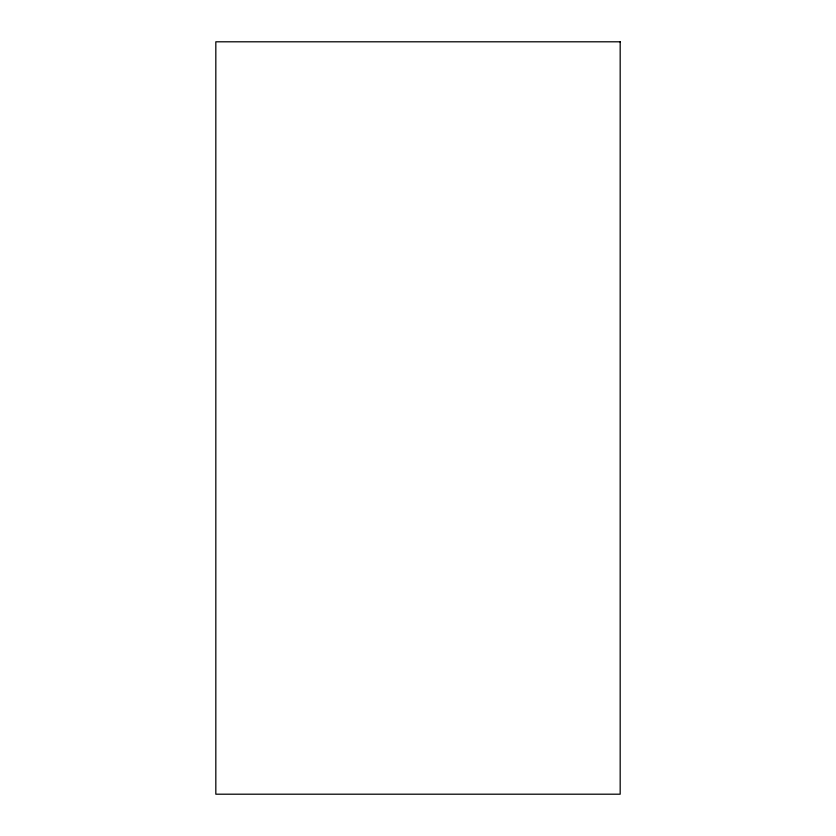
<?xml version="1.0" encoding="UTF-8"?>
<svg xmlns="http://www.w3.org/2000/svg" width="836" height="836" viewBox="0 0 836 836"><rect width="100%" height="100%" fill="white"/><g stroke="black" fill="none" stroke-linecap="round" stroke-linejoin="round"><path stroke-width="1.25" d="M620.176 41.8L215.824 41.8L215.824 794.2L620.176 794.2L620.176 41.8"/></g></svg>
